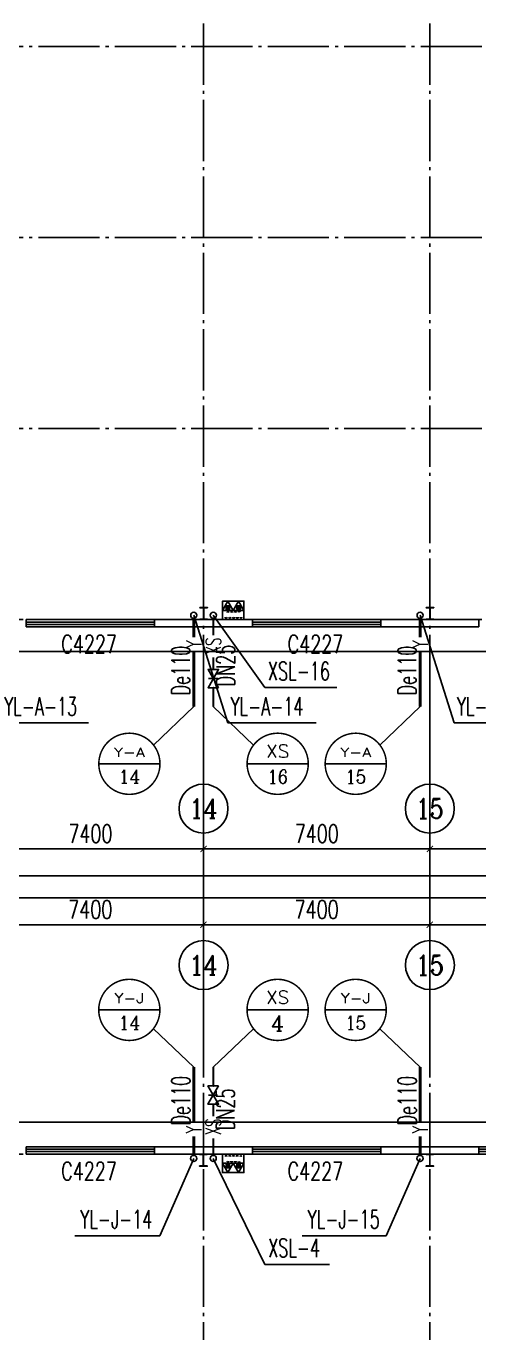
# Model space of a CAD drawing. Header units: millimetres. Extents: x 418304 to 847498, y 48187 to 111456.
# Drawn here: x 421562.55 to 421577.35, y 54503.4 to 54546.15 of the extents above; entities that cross this region are included whole.
import ezdxf
from ezdxf.enums import TextEntityAlignment as Align

# ---------------------------------------------------------------- set-up
doc = ezdxf.new("R2010")
doc.units = ezdxf.units.MM
doc.header["$LTSCALE"] = 1000
doc.linetypes.add('DOTE', pattern=[2.42, 2, -0.2, 0.02, -0.2])
for name, color, linetype in [('AXIS', 3, 'Continuous'), ('AXIS_TEXT', 7, 'Continuous'), ('COLUMN', 2, 'Continuous'), ('DIM_消防', 3, 'Continuous'), ('DIM_雨水', 3, 'Continuous'), ('DOTE', 8, 'DOTE'), ('EQUIP_消防', 7, 'Continuous'), ('PIPE-消防', 1, 'Continuous'), ('PIPE-雨水', 4, 'Continuous'), ('TEXT_消防', 7, 'Continuous'), ('TEXT_雨水', 7, 'Continuous'), ('TWT_TEXT', 7, 'Continuous'), ('VALVE_消防', 7, 'Continuous'), ('VPIPE-消防', 1, 'Continuous'), ('VPIPE-雨水', 4, 'Continuous'), ('WALL-PARAPET', 6, 'Continuous'), ('WINDOW', 4, 'Continuous'), ('WINDOW_TEXT', 7, 'Continuous')]:
    doc.layers.add(name, color=color, linetype=linetype)
doc.styles.add('_TCH_AXIS', font='COMPLEX', dxfattribs={"bigfont": 'GBCBIG'})
doc.styles.add('_TCH_DIM_T3', font='SIMPLEX', dxfattribs={"width": 0.705882, "bigfont": 'GBCBIG'})
doc.styles.add('_TCH_WINDOW', font='SIMPLEX', dxfattribs={"height": 3.5, "bigfont": 'GBCBIG'})
doc.styles.add('_TWT_CIRCLE', font='COMPLEX', dxfattribs={"width": 1.1, "height": 3, "bigfont": 'HZTXT'})
doc.styles.add('_TWT_PIPEDN', font='SIMPLEX', dxfattribs={"width": 0.8, "height": 3, "bigfont": 'HZTXT'})
doc.styles.add('_TWT_PIPETEXT', font='SIMPLEX', dxfattribs={"width": 0.8, "height": 3.5, "bigfont": 'HZTXT'})
doc.styles.add('_TWT_SERIAL', font='COMPLEX', dxfattribs={"width": 0.8, "height": 3, "bigfont": 'HZTXT'})
doc.styles.add('COMPLEX', font='COMPLEX')
doc.dimstyles.new('_TCH_ARCH&&200', dxfattribs={"dimtxt": 595, "dimasz": 200, "dimexe": 500, "dimexo": 600, "dimgap": 200, "dimtad": 1, "dimdec": 0, "dimzin": 0, "dimdsep": 46, "dimtxsty": '_TCH_DIM_T3', "dimblk": 'ARCHTICK', "dimcen": 0.09, "dimclrt": 7, "dimazin": 2, "dimtfac": 1, "dimtdec": 0, "dimtix": 1, "dimtmove": 2, "dimatfit": 3, "dimfxl": 0, "dimtolj": 1, "dimtzin": 0, "dimarcsym": 0})

# ---------------------------------------------------------------- blocks, each defined once
blk = doc.blocks.new('A$C797E1D2B')
at = {"layer": 'COLUMN'}
h = blk.add_hatch(color=256, dxfattribs=at)
h.paths.add_polyline_path([(125, 400), (250, 400), (250, 388), (130, 388), (130, 200), (125, 200)])
h.paths.add_polyline_path([(0, 400), (125, 400), (125, 200), (120, 200), (120, 388), (0, 388)])
h.paths.add_polyline_path([(0, 12), (120, 12), (120, 200), (125, 200), (125, 0), (0, 0)])
h.paths.add_polyline_path([(125, 200), (130, 200), (130, 12), (250, 12), (250, 0), (125, 0)])
blk.add_lwpolyline([(250, 0), (250, 12), (130, 12), (130, 388), (250, 388), (250, 400), (0, 400), (0, 388), (120, 388), (120, 12), (0, 12), (0, 0)], close=True, dxfattribs=at)
blk = doc.blocks.new('消防软管卷盘')
blk.add_lwpolyline([(4963954, 151899), (4963954, 150312), (4964641, 150312), (4964641, 151899)], close=True)
for points, const_width in [([(4964134, 151704), (4964482, 151704)], 1), ([(4964134, 151566), (4964482, 151566)], 1), ([(4964134, 151428), (4964482, 151428)], 1), ([(4964134, 151290), (4964482, 151290)], 1), ([(4964134, 151152), (4964482, 151152)], 1), ([(4964134, 151014), (4964482, 151014)], 0.1), ([(4964134, 150876), (4964482, 150876)], 1), ([(4964134, 150738), (4964482, 150738)], 1), ([(4964150, 150600), (4964499, 150600)], 1), ([(4964150, 150462), (4964499, 150462)], 1)]:
    blk.add_lwpolyline(points, dxfattribs=dict(const_width=const_width))
for centre, start, end in [((4964134, 151636), 90, 270), ((4964134, 151360), 90, 270), ((4964482, 151498), 270, 90), ((4964482, 151222), 270, 90), ((4964134, 151084), 90, 270), ((4964134, 150808), 90, 270), ((4964150, 150532), 90, 270), ((4964482, 150946), 270, 90), ((4964499, 150670), 270, 90)]:
    blk.add_arc(centre, 69, start, end)
blk = doc.blocks.new('$TwtSys$00000546')
h = blk.add_hatch()
h.set_pattern_fill('ANSI31', color=256, scale=200, style=0)
h.set_pattern_definition([(45, (-38543.802, -6670.83), (-17.67767, 17.67767), [])])
h.paths.add_polyline_path([(-65, 174), (65, 174), (65, 44), (-65, 44)])
for points in [[(0, 344), (-198, 0), (198, 0)], [(-65, 174), (65, 174), (65, 44), (-65, 44)]]:
    blk.add_lwpolyline(points, close=True)
blk = doc.blocks.new('92623')
blk.add_lwpolyline([(8910066, 83014), (8909273, 83014), (8909273, 82670), (8910066, 82670)], close=True)
at = {"xscale": -0.5, "yscale": 0.5, "zscale": 0.5, "rotation": 89.99999999998747}
blk.add_blockref('消防软管卷盘', (8985223, 2565334), dxfattribs=at)
at = {"layer": 'EQUIP_消防', "color": 8, "rotation": 180}
for p in [(8909471, 83014), (8909868, 83014)]:
    blk.add_blockref('$TwtSys$00000546', p, dxfattribs=at)
blk = doc.blocks.new('$TCHSYS$WIN2D')
for p, q in [((-0.5, 0.5), (0.5, 0.5)), ((-0.5, 0.5), (-0.5, -0.5)), ((0.5, 0.5), (0.5, -0.5)), ((0.5, 0.167), (-0.5, 0.167)), ((0.5, -0.167), (-0.5, -0.167)), ((-0.5, -0.5), (0.5, -0.5))]:
    blk.add_line(p, q)
blk = doc.blocks.new('_AXISO')
blk.add_circle((0, 0), 0.5)
at = {"layer": 'AXIS_TEXT', "style": 'COMPLEX', "width": 1.041667}
blk.add_attdef('A', text='', height=0.56, dxfattribs=at).set_placement((-0.25, -0.28), (0.25, -0.28), align=Align.FIT)
blk = doc.blocks.new('_ArchTick')
at = {"color": 0, "linetype": 'ByBlock', "const_width": 0.15}
blk.add_lwpolyline([(-0.5, -0.5), (0.5, 0.5)], dxfattribs=at)
blk = doc.blocks.new('*D143')
at = {"layer": 'AXIS', "color": 0, "lineweight": -2}
for p, q in [((436704, 134805), (436704, 141305)), ((599984, 134805), (599984, 141305)), ((436704, 140805), (599984, 140805))]:
    blk.add_line(p, q, dxfattribs=at)
at = {"layer": 'Defpoints', "color": 0}
for p in [(599984, 140805), (436704, 134205), (599984, 134205)]:
    blk.add_point(p, dxfattribs=at)
at = {"layer": 'AXIS', "color": 0, "lineweight": -2, "xscale": 200, "yscale": 200, "zscale": 200, "rotation": 180}
blk.add_blockref('_ArchTick', (436704, 140805), dxfattribs=at)
at = {"layer": 'AXIS', "color": 0, "lineweight": -2, "xscale": 200, "yscale": 200, "zscale": 200}
blk.add_blockref('_ArchTick', (599984, 140805), dxfattribs=at)
at = {"layer": 'AXIS', "color": 7, "insert": (518344, 141303), "char_height": 595, "attachment_point": 5, "style": '_TCH_DIM_T3'}
blk.add_mtext('\\A1;163280', dxfattribs=at)
blk = doc.blocks.new('*D157')
at = {"layer": 'AXIS', "color": 0, "lineweight": -2}
for p, q in [((525744, 134805), (525744, 139705)), ((533144, 134805), (533144, 139705)), ((525744, 139205), (533144, 139205))]:
    blk.add_line(p, q, dxfattribs=at)
at = {"layer": 'Defpoints', "color": 0}
for p in [(533144, 139205), (525744, 134205), (533144, 134205)]:
    blk.add_point(p, dxfattribs=at)
at = {"layer": 'AXIS', "color": 0, "lineweight": -2, "xscale": 200, "yscale": 200, "zscale": 200, "rotation": 180}
blk.add_blockref('_ArchTick', (525744, 139205), dxfattribs=at)
at = {"layer": 'AXIS', "color": 0, "lineweight": -2, "xscale": 200, "yscale": 200, "zscale": 200}
blk.add_blockref('_ArchTick', (533144, 139205), dxfattribs=at)
at = {"layer": 'AXIS', "color": 7, "insert": (529444, 139703), "char_height": 595, "attachment_point": 5, "style": '_TCH_DIM_T3'}
blk.add_mtext('\\A1;7400', dxfattribs=at)
blk = doc.blocks.new('*D158')
at = {"layer": 'AXIS', "color": 0, "lineweight": -2}
for p, q in [((533144, 134805), (533144, 139705)), ((540544, 134805), (540544, 139705)), ((533144, 139205), (540544, 139205))]:
    blk.add_line(p, q, dxfattribs=at)
at = {"layer": 'Defpoints', "color": 0}
for p in [(540544, 139205), (533144, 134205), (540544, 134205)]:
    blk.add_point(p, dxfattribs=at)
at = {"layer": 'AXIS', "color": 0, "lineweight": -2, "xscale": 200, "yscale": 200, "zscale": 200, "rotation": 180}
blk.add_blockref('_ArchTick', (533144, 139205), dxfattribs=at)
at = {"layer": 'AXIS', "color": 0, "lineweight": -2, "xscale": 200, "yscale": 200, "zscale": 200}
blk.add_blockref('_ArchTick', (540544, 139205), dxfattribs=at)
at = {"layer": 'AXIS', "color": 7, "insert": (536844, 139703), "char_height": 595, "attachment_point": 5, "style": '_TCH_DIM_T3'}
blk.add_mtext('\\A1;7400', dxfattribs=at)
blk = doc.blocks.new('*D159')
at = {"layer": 'AXIS', "color": 0, "lineweight": -2}
for p, q in [((540544, 134805), (540544, 139705)), ((547944, 134805), (547944, 139705)), ((540544, 139205), (547944, 139205))]:
    blk.add_line(p, q, dxfattribs=at)
at = {"layer": 'Defpoints', "color": 0}
for p in [(547944, 139205), (540544, 134205), (547944, 134205)]:
    blk.add_point(p, dxfattribs=at)
at = {"layer": 'AXIS', "color": 0, "lineweight": -2, "xscale": 200, "yscale": 200, "zscale": 200, "rotation": 180}
blk.add_blockref('_ArchTick', (540544, 139205), dxfattribs=at)
at = {"layer": 'AXIS', "color": 0, "lineweight": -2, "xscale": 200, "yscale": 200, "zscale": 200}
blk.add_blockref('_ArchTick', (547944, 139205), dxfattribs=at)
at = {"layer": 'AXIS', "color": 7, "insert": (544244, 139703), "char_height": 595, "attachment_point": 5, "style": '_TCH_DIM_T3'}
blk.add_mtext('\\A1;7400', dxfattribs=at)
blk = doc.blocks.new('$VALVE$00000296')
for points in [[(-125, 72), (-125, -72), (125, 72), (125, -72), (-125, 72)], [(0, 60), (0, -64)]]:
    blk.add_lwpolyline(points)
for p in [(-125, 0), (125, 0)]:
    blk.add_point(p)
blk = doc.blocks.new('*D181')
at = {"layer": 'AXIS', "color": 0, "lineweight": -2}
for p, q in [((487606, 74527), (487606, 68027)), ((650886, 74527), (650886, 68027)), ((487606, 68527), (650886, 68527))]:
    blk.add_line(p, q, dxfattribs=at)
at = {"layer": 'Defpoints', "color": 0}
for p in [(487606, 75127), (650886, 75127), (650886, 68527)]:
    blk.add_point(p, dxfattribs=at)
at = {"layer": 'AXIS', "color": 0, "lineweight": -2, "xscale": 200, "yscale": 200, "zscale": 200, "rotation": 180}
blk.add_blockref('_ArchTick', (487606, 68527), dxfattribs=at)
at = {"layer": 'AXIS', "color": 0, "lineweight": -2, "xscale": 200, "yscale": 200, "zscale": 200}
blk.add_blockref('_ArchTick', (650886, 68527), dxfattribs=at)
at = {"layer": 'AXIS', "color": 7, "insert": (569246, 69024), "char_height": 595, "attachment_point": 5, "style": '_TCH_DIM_T3'}
blk.add_mtext('\\A1;163280', dxfattribs=at)
blk = doc.blocks.new('*D197')
at = {"layer": 'AXIS', "color": 0, "lineweight": -2}
for p, q in [((576646, 74527), (576646, 69627)), ((584046, 74527), (584046, 69627)), ((576646, 70127), (584046, 70127))]:
    blk.add_line(p, q, dxfattribs=at)
at = {"layer": 'Defpoints', "color": 0}
for p in [(576646, 75127), (584046, 75127), (584046, 70127)]:
    blk.add_point(p, dxfattribs=at)
at = {"layer": 'AXIS', "color": 0, "lineweight": -2, "xscale": 200, "yscale": 200, "zscale": 200, "rotation": 180}
blk.add_blockref('_ArchTick', (576646, 70127), dxfattribs=at)
at = {"layer": 'AXIS', "color": 0, "lineweight": -2, "xscale": 200, "yscale": 200, "zscale": 200}
blk.add_blockref('_ArchTick', (584046, 70127), dxfattribs=at)
at = {"layer": 'AXIS', "color": 7, "insert": (580346, 70624), "char_height": 595, "attachment_point": 5, "style": '_TCH_DIM_T3'}
blk.add_mtext('\\A1;7400', dxfattribs=at)
blk = doc.blocks.new('*D198')
at = {"layer": 'AXIS', "color": 0, "lineweight": -2}
for p, q in [((584046, 74527), (584046, 69627)), ((591446, 74527), (591446, 69627)), ((584046, 70127), (591446, 70127))]:
    blk.add_line(p, q, dxfattribs=at)
at = {"layer": 'Defpoints', "color": 0}
for p in [(584046, 75127), (591446, 75127), (591446, 70127)]:
    blk.add_point(p, dxfattribs=at)
at = {"layer": 'AXIS', "color": 0, "lineweight": -2, "xscale": 200, "yscale": 200, "zscale": 200, "rotation": 180}
blk.add_blockref('_ArchTick', (584046, 70127), dxfattribs=at)
at = {"layer": 'AXIS', "color": 0, "lineweight": -2, "xscale": 200, "yscale": 200, "zscale": 200}
blk.add_blockref('_ArchTick', (591446, 70127), dxfattribs=at)
at = {"layer": 'AXIS', "color": 7, "insert": (587746, 70624), "char_height": 595, "attachment_point": 5, "style": '_TCH_DIM_T3'}
blk.add_mtext('\\A1;7400', dxfattribs=at)
blk = doc.blocks.new('*D199')
at = {"layer": 'AXIS', "color": 0, "lineweight": -2}
for p, q in [((591446, 74527), (591446, 69627)), ((598846, 74527), (598846, 69627)), ((591446, 70127), (598846, 70127))]:
    blk.add_line(p, q, dxfattribs=at)
at = {"layer": 'Defpoints', "color": 0}
for p in [(591446, 75127), (598846, 75127), (598846, 70127)]:
    blk.add_point(p, dxfattribs=at)
at = {"layer": 'AXIS', "color": 0, "lineweight": -2, "xscale": 200, "yscale": 200, "zscale": 200, "rotation": 180}
blk.add_blockref('_ArchTick', (591446, 70127), dxfattribs=at)
at = {"layer": 'AXIS', "color": 0, "lineweight": -2, "xscale": 200, "yscale": 200, "zscale": 200}
blk.add_blockref('_ArchTick', (598846, 70127), dxfattribs=at)
at = {"layer": 'AXIS', "color": 7, "insert": (595146, 70624), "char_height": 595, "attachment_point": 5, "style": '_TCH_DIM_T3'}
blk.add_mtext('\\A1;7400', dxfattribs=at)
blk = doc.blocks.new('242355')
at = {"color": 8, "ltscale": 0.5}
blk.add_lwpolyline([(518343.6, 132745.3), (570143.6, 132745.3)], dxfattribs=at)
at = {"layer": 'AXIS'}
for p, q in [((533143.6, 134205.3), (533143.6, 142205.3)), ((540543.6, 134205.3), (540543.6, 142205.3))]:
    blk.add_line(p, q, dxfattribs=at)
at = {"layer": 'DIM_消防'}
for p, q in [((531719.3, 136420), (529719.3, 136420)), ((536567.8, 136420), (534567.8, 136420)), ((539119.3, 136420), (537119.3, 136420)), ((532824.1, 134546.5), (531508.3, 135805.7)), ((533463.1, 134546.5), (534778.8, 135805.7)), ((540224.1, 134546.5), (538908.3, 135805.7)), ((533463.1, 131561.3), (535151.1, 128095.5, 3000)), ((535151.1, 128095.5, 3000), (537267.7, 128095.5, 3000))]:
    blk.add_line(p, q, dxfattribs=at)
at = {"layer": 'DIM_消防', "const_width": 50}
for points in [[(531719.3, 136420, 1), (529719.3, 136420, 1)], [(536567.8, 136420, 1), (534567.8, 136420, 1)], [(539119.3, 136420, 1), (537119.3, 136420, 1)]]:
    blk.add_lwpolyline(points, format="xyb", close=True, dxfattribs=at)
at = {"layer": 'DIM_雨水'}
for p, q in [((532824.1, 131561.3), (531714, 129032.9)), ((540224.1, 131561.3), (539114, 129032.9)), ((531714, 129032.9), (528936.8, 129032.9)), ((539114, 129032.9), (536373.1, 129032.9))]:
    blk.add_line(p, q, dxfattribs=at)
at = {"layer": 'DOTE'}
for p, q in [((533143.6, 69205.3), (533143.6, 134205.3)), ((540543.6, 69205.3), (540543.6, 134205.3)), ((602243.6, 131705.3), (434443.6, 131705.3))]:
    blk.add_line(p, q, dxfattribs=at)
at = {"layer": 'PIPE-消防', "linetype": 'Continuous', "const_width": 70}
for points in [[(533463.1, 133933.2), (533463.1, 134546.5)], [(533463.1, 132938.4), (533463.1, 133333.2)], [(533463.1, 131661.3), (533463.1, 132220.3)]]:
    blk.add_lwpolyline(points, dxfattribs=at)
at = {"layer": 'PIPE-雨水', "linetype": 'Continuous', "const_width": 100}
for points in [[(532824.1, 132725.4), (532824.1, 134546.5)], [(540224.1, 132725.4), (540224.1, 134546.5)], [(532824.1, 131661.3), (532824.1, 132281.6)], [(540224.1, 131661.3), (540224.1, 132281.6)]]:
    blk.add_lwpolyline(points, dxfattribs=at)
at = {"layer": 'VPIPE-消防', "linetype": 'Continuous'}
blk.add_circle((533463.1, 131561.3), 100, dxfattribs=at)
at = {"layer": 'VPIPE-雨水', "linetype": 'Continuous'}
for centre in [(532824.1, 131561.3), (540224.1, 131561.3)]:
    blk.add_circle(centre, 100, dxfattribs=at)
at = {"layer": 'WALL-PARAPET'}
for p, q in [((534743.6, 131945.3), (531543.6, 131945.3)), ((531543.6, 131945.3), (531543.6, 131705.3)), ((531543.6, 131705.3), (534743.6, 131705.3)), ((534743.6, 131705.3), (534743.6, 131945.3)), ((542143.6, 131945.3), (538943.6, 131945.3)), ((538943.6, 131945.3), (538943.6, 131705.3)), ((538943.6, 131705.3), (542143.6, 131705.3)), ((542143.6, 131705.3), (542143.6, 131945.3))]:
    blk.add_line(p, q, dxfattribs=at)
at = {"rotation": 180}
for p in [(533268.6, 131705.3), (540668.6, 131705.3)]:
    blk.add_blockref('A$C797E1D2B', p, dxfattribs=at)
at = {"xscale": 0.882, "yscale": 0.882, "zscale": 0.882}
blk.add_blockref('92623', (-7324213.7, 58184.3), dxfattribs=at)
at = {"layer": 'AXIS'}
ref = blk.add_blockref('_AXISO', (533143.6, 143005.3), dxfattribs=dict(at, xscale=1600, yscale=1600, zscale=1600))
ref.add_attrib('A', '14', dxfattribs={"layer": 'AXIS_TEXT', "height": 628.15, "style": '_TCH_AXIS'}).set_placement((532679.9, 142691.3), (533607.2, 142691.3), align=Align.FIT)
ref = blk.add_blockref('_AXISO', (540543.6, 143005.3), dxfattribs=dict(at, xscale=1600, yscale=1600, zscale=1600))
ref.add_attrib('A', '15', dxfattribs={"layer": 'AXIS_TEXT', "height": 656.89, "style": '_TCH_AXIS'}).set_placement((540090, 142676.9), (540997.1, 142676.9), align=Align.FIT)
at = {"layer": 'VALVE_消防', "xscale": -2.4, "yscale": -2.4, "zscale": 2.4, "rotation": 90}
blk.add_blockref('$VALVE$00000296', (533463.1, 133633.2), dxfattribs=at)
at = {"layer": 'WINDOW'}
ref = blk.add_blockref('$TCHSYS$WIN2D', (529443.6, 131825.3), dxfattribs=dict(at, xscale=4200, yscale=-240, zscale=4200, rotation=180))
ref.add_attrib('A', 'C4227', (528493.6, 130848), dxfattribs={"layer": 'WINDOW_TEXT', "height": 595, "style": '_TCH_WINDOW', "width": 0.705882})
ref = blk.add_blockref('$TCHSYS$WIN2D', (536843.6, 131825.3), dxfattribs=dict(at, xscale=4200, yscale=-240, zscale=4200, rotation=180))
ref.add_attrib('A', 'C4227', (535893.6, 130848), dxfattribs={"layer": 'WINDOW_TEXT', "height": 595, "style": '_TCH_WINDOW', "width": 0.705882})
ref = blk.add_blockref('$TCHSYS$WIN2D', (544243.6, 131825.3), dxfattribs=dict(at, xscale=4200, yscale=-240, zscale=4200, rotation=180))
ref.add_attrib('A', 'C4227a', (543113.6, 130848), dxfattribs={"layer": 'WINDOW_TEXT', "height": 595, "style": '_TCH_WINDOW', "width": 0.705882})
at = {"layer": 'DIM_消防', "color": 7, "style": '_TWT_CIRCLE'}
for s, height, p, p2 in [('Y-J', 319.91, (530233.3, 136641.7), (531205.3, 136641.7)), ('XS', 423.95, (535190.3, 136620.9), (535945.4, 136620.9)), ('Y-J', 319.91, (537633.3, 136641.7), (538605.3, 136641.7)), ('14', 438.86, (530363, 135783), (531075.6, 135783)), ('4', 509.7, (535354.2, 135723.4), (535781.4, 135723.4)), ('15', 448.85, (537778.4, 135774.7), (538460.2, 135774.7))]:
    blk.add_text(s, height=height, dxfattribs=at).set_placement(p, p2, align=Align.FIT)
at = {"layer": 'TEXT_消防', "linetype": 'Continuous', "style": '_TWT_PIPEDN', "width": 0.64}
blk.add_text('DN25', height=600, rotation=90, dxfattribs=at).set_placement((534163.1, 132482.2))
at = {"layer": 'TEXT_消防', "style": '_TWT_PIPETEXT', "width": 0.64}
blk.add_text('XS', height=500, rotation=90, dxfattribs=at).set_placement((533713.1, 132320.3))
at = {"layer": 'TEXT_雨水', "linetype": 'Continuous', "style": '_TWT_PIPEDN', "width": 0.64}
for p in [(532703.1, 132632.4), (540103.1, 132632.4)]:
    blk.add_text('De110', height=600, rotation=90, dxfattribs=at).set_placement(p)
at = {"layer": 'TEXT_雨水', "style": '_TWT_PIPETEXT', "width": 0.64}
for p in [(533074.1, 132381.6), (540474.1, 132381.6)]:
    blk.add_text('Y', height=500, rotation=90, dxfattribs=at).set_placement(p)
at = {"layer": 'TWT_TEXT', "style": '_TWT_SERIAL', "width": 0.64}
for s, p in [('YL-J-14', (529116.8, 129272.9)), ('YL-J-15', (536553.1, 129272.9)), ('XSL-4', (535259.2, 128335.5, 3000))]:
    blk.add_text(s, height=600, dxfattribs=at).set_placement(p)
at = {"layer": 'AXIS'}
for p1, p2, distance, text, picture, middle in [((436703.6, 134205.3), (599983.6, 134205.3), 6600, '163280', '*D143', (518343.6, 141302.8)), ((525743.6, 134205.3), (533143.6, 134205.3), 5000, '7400', '*D157', (529443.6, 139702.8)), ((533143.6, 134205.3), (540543.6, 134205.3), 5000, '7400', '*D158', (536843.6, 139702.8)), ((540543.6, 134205.3), (547943.6, 134205.3), 5000, '7400', '*D159', (544243.6, 139702.8))]:
    dim = blk.add_aligned_dim(p1=p1, p2=p2, distance=distance, text=text, dimstyle='_TCH_ARCH&&200', dxfattribs=at)
    dim.commit()
    dim.dimension.update_dxf_attribs({"geometry": picture, "text_midpoint": middle})
blk = doc.blocks.new('2436')
at = {"color": 8, "ltscale": 0.5}
blk.add_lwpolyline([(621046, 76586.8), (569246, 76586.8)], dxfattribs=at)
at = {"layer": 'AXIS'}
for p, q in [((584046, 75126.8), (584046, 67126.8)), ((591446, 75126.8), (591446, 67126.8))]:
    blk.add_line(p, q, dxfattribs=at)
at = {"layer": 'DIM_消防'}
for p, q in [((584365.5, 77770.9), (586053.5, 75402.5, 3000)), ((586053.5, 75402.5, 3000), (588398.9, 75402.5, 3000)), ((583726.4, 74785.7), (582410.7, 73526.5)), ((584365.5, 74785.7), (585681.2, 73526.5)), ((591126.4, 74785.7), (589810.7, 73526.5)), ((582621.7, 72912.1), (580621.7, 72912.1)), ((587470.2, 72912.1), (585470.2, 72912.1)), ((590021.7, 72912.1), (588021.7, 72912.1))]:
    blk.add_line(p, q, dxfattribs=at)
at = {"layer": 'DIM_消防', "const_width": 50}
for points in [[(582621.7, 72912.1, 1), (580621.7, 72912.1, 1)], [(587470.2, 72912.1, 1), (585470.2, 72912.1, 1)], [(590021.7, 72912.1, 1), (588021.7, 72912.1, 1)]]:
    blk.add_lwpolyline(points, format="xyb", close=True, dxfattribs=at)
at = {"layer": 'DIM_雨水'}
for p, q in [((583726.4, 77770.9, 3000), (584836.5, 74248.7, 3000)), ((591126.4, 77770.9, 3000), (592236.5, 74248.7, 3000)), ((577436.5, 74248.7, 3000), (580286.6, 74248.7, 3000)), ((584836.5, 74248.7, 3000), (587723.1, 74248.7, 3000)), ((592236.5, 74248.7, 3000), (595086.6, 74248.7, 3000))]:
    blk.add_line(p, q, dxfattribs=at)
at = {"layer": 'DOTE'}
for p, q in [((584046, 75126.8), (584046, 130126.8)), ((591446, 75126.8), (591446, 130126.8)), ((653146, 96376.8), (485346, 96376.8)), ((653146, 90126.8), (485346, 90126.8)), ((653146, 83876.8), (485346, 83876.8)), ((653146, 77626.8), (485346, 77626.8))]:
    blk.add_line(p, q, dxfattribs=at)
at = {"layer": 'PIPE-消防', "linetype": 'Continuous', "const_width": 70}
for points in [[(584365.5, 77670.9), (584365.5, 77111.8)], [(584365.5, 76393.8), (584365.5, 75999)], [(584365.5, 75399), (584365.5, 74785.7)]]:
    blk.add_lwpolyline(points, dxfattribs=at)
at = {"layer": 'PIPE-雨水', "linetype": 'Continuous', "const_width": 100}
for points in [[(583726.4, 77670.9), (583726.4, 77050.5)], [(591126.4, 77670.9), (591126.4, 77050.5)], [(583726.4, 76606.7), (583726.4, 74785.7)], [(591126.4, 76606.7), (591126.4, 74785.7)]]:
    blk.add_lwpolyline(points, dxfattribs=at)
at = {"layer": 'VPIPE-消防', "linetype": 'Continuous'}
blk.add_circle((584365.5, 77770.9), 100, dxfattribs=at)
at = {"layer": 'VPIPE-雨水', "linetype": 'Continuous'}
for centre in [(583726.4, 77770.9), (591126.4, 77770.9)]:
    blk.add_circle(centre, 100, dxfattribs=at)
at = {"layer": 'WALL-PARAPET'}
for p, q in [((585646, 77626.8), (582446, 77626.8)), ((582446, 77626.8), (582446, 77386.8)), ((582446, 77386.8), (585646, 77386.8)), ((585646, 77386.8), (585646, 77626.8)), ((593046, 77626.8), (589846, 77626.8)), ((589846, 77626.8), (589846, 77386.8)), ((589846, 77386.8), (593046, 77386.8)), ((593046, 77386.8), (593046, 77626.8))]:
    blk.add_line(p, q, dxfattribs=at)
at = {"xscale": -0.882, "yscale": 0.882, "zscale": 0.882, "rotation": 180}
blk.add_blockref('92623', (-7273311.3, 151147.8), dxfattribs=at)
at = {"rotation": 180}
for p in [(584171, 78026.8), (591571, 78026.8)]:
    blk.add_blockref('A$C797E1D2B', p, dxfattribs=at)
at = {"layer": 'AXIS'}
ref = blk.add_blockref('_AXISO', (584046, 66326.8), dxfattribs=dict(at, xscale=1600, yscale=1600, zscale=1600))
ref.add_attrib('A', '14', dxfattribs={"layer": 'AXIS_TEXT', "height": 628.15, "style": '_TCH_AXIS'}).set_placement((583582.3, 66012.7), (584509.6, 66012.7), align=Align.FIT)
ref = blk.add_blockref('_AXISO', (591446, 66326.8), dxfattribs=dict(at, xscale=1600, yscale=1600, zscale=1600))
ref.add_attrib('A', '15', dxfattribs={"layer": 'AXIS_TEXT', "height": 656.89, "style": '_TCH_AXIS'}).set_placement((590992.4, 65998.4), (591899.5, 65998.4), align=Align.FIT)
at = {"layer": 'VALVE_消防', "xscale": -2.4, "yscale": 2.4, "zscale": 2.4, "rotation": 270}
blk.add_blockref('$VALVE$00000296', (584365.5, 75699), dxfattribs=at)
at = {"layer": 'WINDOW'}
ref = blk.add_blockref('$TCHSYS$WIN2D', (580346, 77506.8), dxfattribs=dict(at, xscale=-4200, yscale=240, zscale=-4200))
ref.add_attrib('A', 'C4227', (579396, 76529.5), dxfattribs={"layer": 'WINDOW_TEXT', "height": 595, "style": '_TCH_WINDOW', "width": 0.705882})
ref = blk.add_blockref('$TCHSYS$WIN2D', (587746, 77506.8), dxfattribs=dict(at, xscale=-4200, yscale=240, zscale=-4200))
ref.add_attrib('A', 'C4227', (586796, 76529.5), dxfattribs={"layer": 'WINDOW_TEXT', "height": 595, "style": '_TCH_WINDOW', "width": 0.705882})
at = {"layer": 'DIM_消防', "color": 7, "style": '_TWT_CIRCLE'}
for s, height, p, p2 in [('XS', 423.95, (586092.7, 73112.9), (586847.8, 73112.9)), ('Y-A', 296.03, (581117.8, 73139.2), (582125.7, 73139.2)), ('Y-A', 296.03, (588517.8, 73139.2), (589525.7, 73139.2)), ('14', 438.86, (581265.4, 72275), (581978, 72275)), ('16', 448.85, (586129.3, 72266.8), (586811.2, 72266.8)), ('15', 448.85, (588680.8, 72266.8), (589362.6, 72266.8))]:
    blk.add_text(s, height=height, dxfattribs=at).set_placement(p, p2, align=Align.FIT)
at = {"layer": 'TEXT_消防', "style": '_TWT_PIPETEXT', "width": 0.64}
blk.add_text('XS', height=500, rotation=90, dxfattribs=at).set_placement((584615.5, 76493.8))
at = {"layer": 'TEXT_消防', "linetype": 'Continuous', "style": '_TWT_PIPEDN', "width": 0.64}
blk.add_text('DN25', height=600, rotation=90, dxfattribs=at).set_placement((585065.5, 75441.9))
at = {"layer": 'TEXT_雨水', "linetype": 'Continuous', "style": '_TWT_PIPEDN', "width": 0.64}
for p in [(583600.1, 75145.5), (591000.1, 75145.5)]:
    blk.add_text('De110', height=600, rotation=90, dxfattribs=at).set_placement(p)
at = {"layer": 'TEXT_雨水', "style": '_TWT_PIPETEXT', "width": 0.64}
for p in [(583976.4, 76706.7), (591376.4, 76706.7)]:
    blk.add_text('Y', height=500, rotation=90, dxfattribs=at).set_placement(p)
at = {"layer": 'TWT_TEXT', "style": '_TWT_SERIAL', "width": 0.64}
for s, p in [('XSL-16', (586152.6, 75642.5, 3000)), ('YL-A-13', (577528.3, 74488.7, 3000)), ('YL-A-14', (584928.2, 74488.7, 3000)), ('YL-A-15', (592328.3, 74488.7, 3000))]:
    blk.add_text(s, height=600, dxfattribs=at).set_placement(p)
at = {"layer": 'AXIS'}
for p1, p2, distance, text, picture, middle in [((487606, 75126.8), (650886, 75126.8), -6600, '163280', '*D181', (569246, 69024.3)), ((576646, 75126.8), (584046, 75126.8), -5000, '7400', '*D197', (580346, 70624.3)), ((584046, 75126.8), (591446, 75126.8), -5000, '7400', '*D198', (587746, 70624.3)), ((591446, 75126.8), (598846, 75126.8), -5000, '7400', '*D199', (595146, 70624.3))]:
    dim = blk.add_aligned_dim(p1=p1, p2=p2, distance=distance, text=text, dimstyle='_TCH_ARCH&&200', dxfattribs=at)
    dim.commit()
    dim.dimension.update_dxf_attribs({"geometry": picture, "text_midpoint": middle})

msp = doc.modelspace()

# ---------------------------------------------------------------- block references
at = {"xscale": 0.001, "yscale": 0.001, "zscale": 0.001}
for name, p in [('2436', (420984.305, 54449.106, 3)), ('242355', (421035.205, 54377.548, 3))]:
    msp.add_blockref(name, p, dxfattribs=at)

doc.saveas('drawing.dxf')
